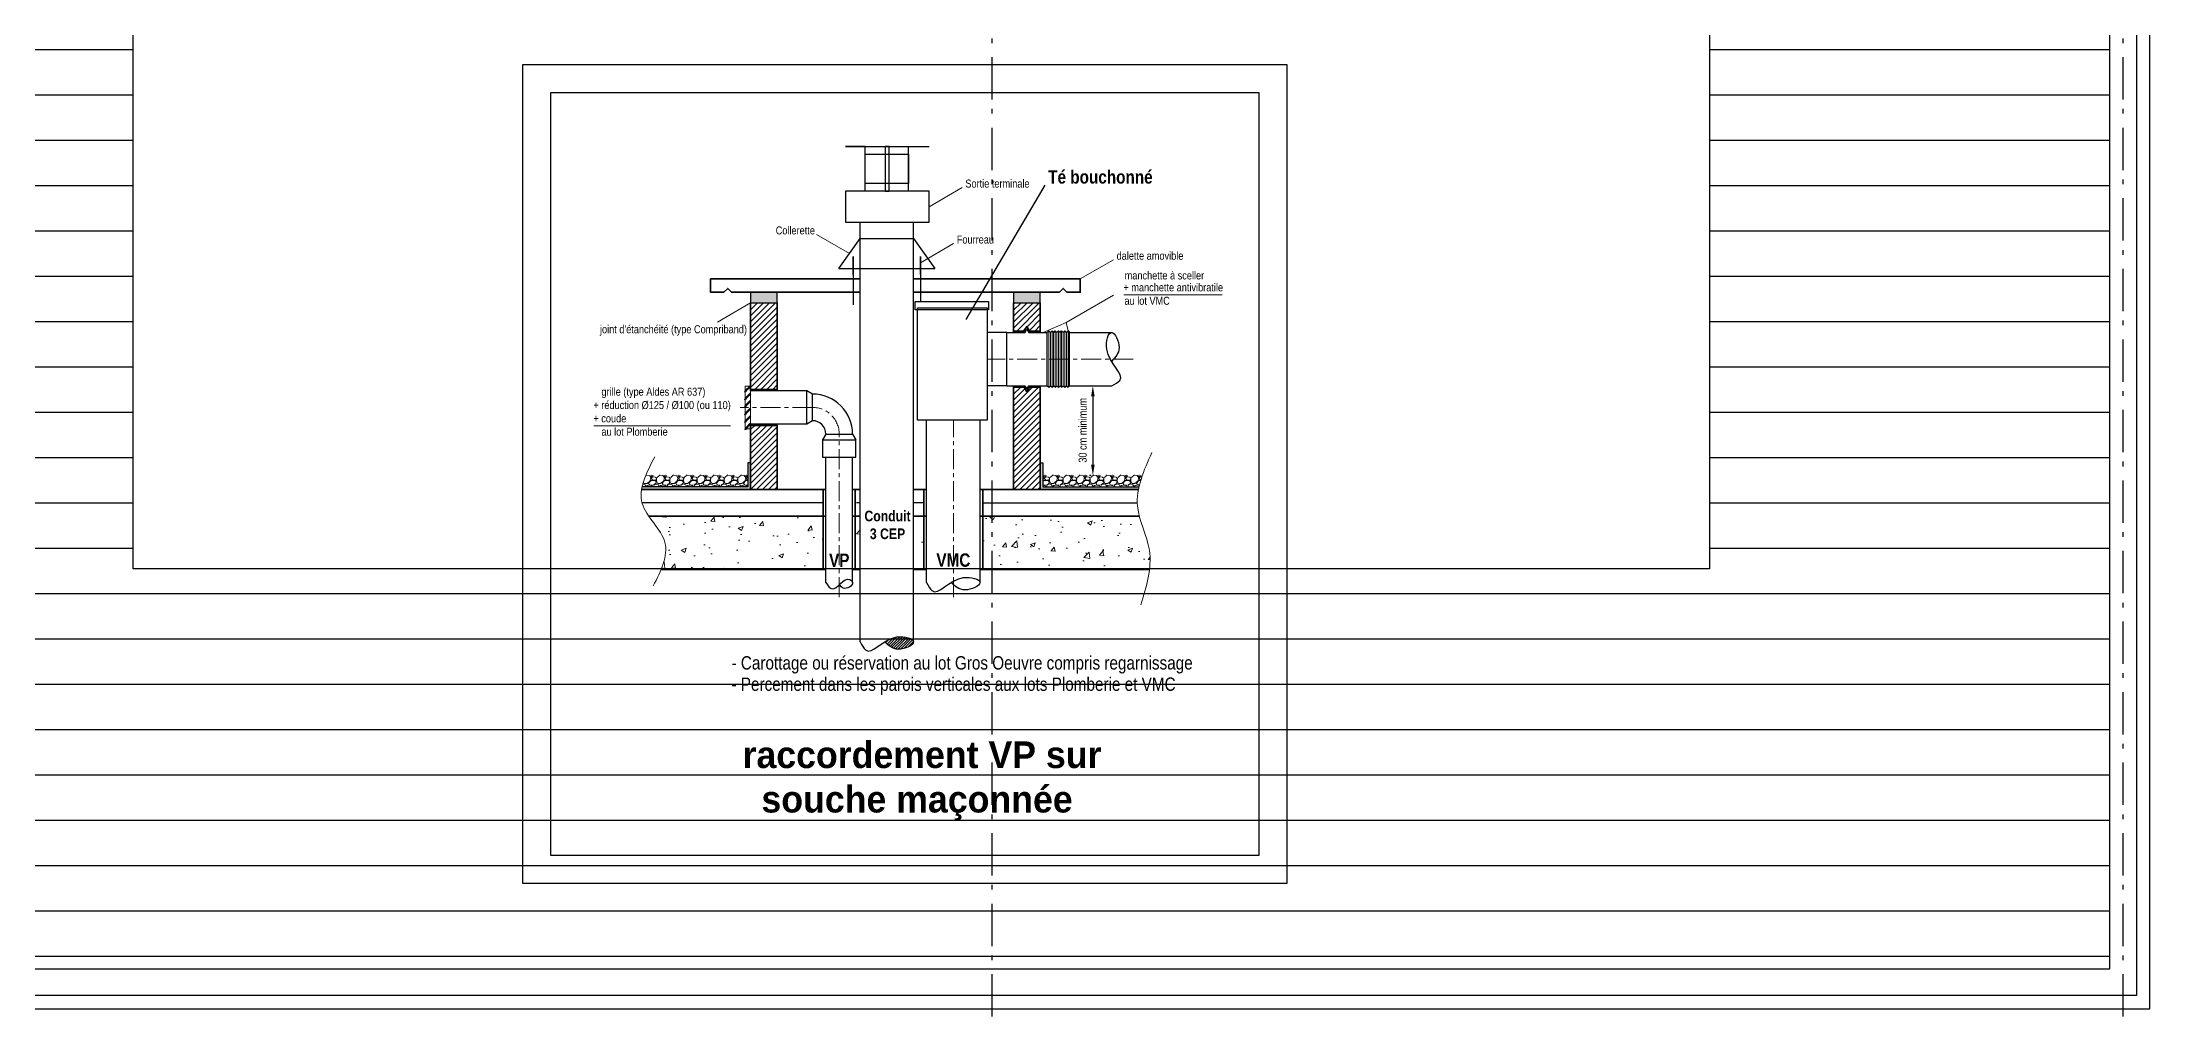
# Model space of a CAD drawing. Header units: centimetres. Extents: x 1724 to 19617, y -6503 to 8072.
# Drawn here: x 10060 to 10850, y 3524 to 3889 of the extents above; entities that cross this region are included whole.
import ezdxf
from ezdxf.enums import TextEntityAlignment as Align

# ---------------------------------------------------------------- set-up
doc = ezdxf.new("R2010")
doc.units = ezdxf.units.CM
doc.linetypes.add('AXES_D7', pattern=[4, 2.5, -0.5, 0.5, -0.5])
doc.linetypes.add('Style de ligne -6', pattern=[1.04164, 0.625, -0.20828, 0.06943, -0.13893])
for name, color, linetype in [('B GÈnÈral_Hatch', 252, 'Continuous'), ('B Général', 252, 'Continuous'), ('prlm-MOD-PB', 123, 'Continuous')]:
    doc.layers.add(name, color=color, linetype=linetype)
doc.styles.add('ARIAL_NARROW', font='ARIALN.TTF', dxfattribs={"height": 15})
doc.styles.add('prlm-COMIC', font='comic.ttf', dxfattribs={"height": 20})
doc.linetypes.add('ISOLATION', pattern='A,0.00254,-2.54,[134,ltypeshp.shx,S=2.54,R=0,X=-2.54,Y=0],-5.08,[134,ltypeshp.shx,S=2.54,R=180,X=2.54,Y=0],-2.54', length=10.16254)

# ---------------------------------------------------------------- blocks, each defined once
blk = doc.blocks.new('B n0.Groupe-46-1')
at = {"layer": 'B GÈnÈral_Hatch', "linetype": 'Continuous'}
h = blk.add_hatch(dxfattribs=at)
h.set_pattern_fill('PLATELAGE BOIS', color=256, angle=270, style=0, pattern_type=2)
h.set_pattern_definition([(360, (119964.08, -123919.825), (-3e-15, -17), [])])
h.paths.add_polyline_path([(119613.37, -121673.05), (119196.58, -121673.05), (119196.58, -121822.32), (119291, -121822.32), (119291, -121830.23), (118750.58, -121830.23), (118750.58, -123751.2), (120102.58, -123751.2), (120102.58, -122436.33), (120102.58, -122426.32), (120118.58, -122426.32), (121143.48, -122426.32), (121143.48, -121074.33), (120993.48, -121074.33), (120993.48, -121074.33), (118750.58, -121074.33), (118750.58, -121669.31), (119077.47, -121669.31), (119077.47, -121599.33), (118825.58, -121599.33), (118825.58, -121374.33), (118902.58, -121374.33), (118902.58, -121224.33), (119052.58, -121224.33), (119052.58, -121149.33), (119613.37, -121149.33)])
h.paths.add_polyline_path([(120718.49, -121374.33), (120993.48, -121374.33), (120993.48, -122276.32), (120402.58, -122276.32), (120402.58, -122070.32), (120702.58, -122070.32), (120702.58, -121920.32), (120402.58, -121920.32), (120402.58, -121676.36), (120568.49, -121676.36), (120568.49, -121224.33), (120718.49, -121224.33)])
h.paths.add_polyline_path([(119497.58, -122251.33), (119497.58, -121822.32), (120205.68, -121822.32), (120205.68, -122214.94), (119743.54, -122214.94), (119743.54, -122436.33), (119348.74, -122436.33), (119306.93, -122436.33), (119307.42, -122008.71), (119368.89, -122008.71), (119368.89, -122251.33), (119325.28, -122251.33), (119325.28, -122416.33), (119527.58, -122416.33), (119527.58, -122251.33)])
h.paths.add_polyline_path([(119809.5, -122477.5), (119809.5, -122254.8), (119952.58, -122254.8), (119952.58, -122556.6), (119496.73, -122556.6), (119496.73, -122477.5)])
h.paths.add_polyline_path([(119952.58, -122926.16), (119802.58, -122926.16), (119802.58, -122715.33), (119952.58, -122715.33)])
h.paths.add_polyline_path([(120188.75, -121662.15), (119763.37, -121662.15), (119763.37, -121224.33), (120402.58, -121224.33), (120402.58, -121583.05), (120188.75, -121583.05)])
h.paths.add_polyline_path([(119050.61, -122706.41), (119050.61, -122703.23), (119498.67, -122703.23), (119498.67, -122705.33), (119498.74, -123061.16), (120027.58, -123061.16), (120027.58, -123431.16), (119802.58, -123431.16), (119802.58, -123601.2), (118900.58, -123601.2), (118900.58, -122715.33), (118825.58, -122715.33), (118825.58, -121907.22), (119051.25, -121907.22), (119050.63, -122648.57), (119050.61, -122648.57), (119050.61, -122671.03), (119050.58, -122706.41)])
at = {"layer": 'B Général', "linetype": 'Continuous', "flags": 128}
for points in [[(120112.58, -122436.33), (120112.58, -123761.2), (118740.58, -123761.22), (118740.58, -121831.31), (118735.58, -121831.31), (118735.58, -123766.22), (120117.58, -123766.2), (120117.58, -122441.33), (121158.48, -122441.32), (121158.48, -121059.33), (118735.58, -121059.33), (118735.58, -121669.31), (118740.58, -121669.31), (118740.58, -121064.33), (121153.48, -121064.33), (121153.48, -122436.32)], [(120718.49, -121374.33), (120993.48, -121374.33), (120993.48, -122276.32), (120402.58, -122276.32), (120402.58, -122070.32), (120702.58, -122070.32), (120702.58, -121920.32), (120402.58, -121920.32), (120402.58, -121676.36), (120568.49, -121676.36), (120568.49, -121224.33), (120718.49, -121224.33)], [(120402.58, -122070.32), (120993.48, -122070.32), (120993.48, -122276.32), (120402.58, -122276.32)]]:
    blk.add_lwpolyline(points, close=True, dxfattribs=at)
blk.add_lwpolyline([(120118.58, -122426.32), (121143.48, -122426.32), (121143.48, -121074.33), (120993.48, -121074.33), (120993.48, -121074.33), (118750.58, -121074.33)], dxfattribs=at)
at = {"layer": 'B Général', "linetype": 'Continuous', "lineweight": 25, "flags": 128}
blk.add_lwpolyline([(118750.58, -121815.31), (118750.58, -123751.22), (120102.58, -123751.2), (120102.58, -122426.33), (121143.48, -122426.32), (121143.48, -121074.33), (118750.58, -121074.33), (118750.58, -121685.31)], dxfattribs=at)
blk = doc.blocks.new('xi.souche+3ce')
at = {"layer": 'prlm-MOD-PB'}
for points in [[(-66, 43.94), (-56, 43.94), (-56, 47.94), (-66, 47.94)], [(32.6, 43.94), (42.6, 43.94), (42.6, 47.94), (32.6, 47.94)]]:
    blk.add_hatch(color=0, dxfattribs=at).paths.add_polyline_path(points)
at = {"layer": 'prlm-MOD-PB', "lineweight": 13}
h = blk.add_hatch(dxfattribs=at)
h.set_pattern_fill('ANSI31', color=0, scale=0.5, style=0)
h.set_pattern_definition([(45, (-365.4521, 564.336), (-1.122532, 1.122532), [])])
h.paths.add_polyline_path([(-66, 12.74), (-66, 12.74), (-66, 11.49), (-56, 11.49), (-56, 43.94), (-66, 43.94)])
h.paths.add_polyline_path([(-66, -26.06), (-56, -26.06), (-56, -2.01), (-66, -2.01), (-66, -3.26), (-66, -3.26)])
h.paths.add_polyline_path([(42.6, 12.37), (38.61, 12.37), (37.6, 10.62), (36.59, 12.37), (32.6, 12.37), (32.6, -26.06), (42.6, -26.06)])
h.paths.add_polyline_path([(42.6, 43.94), (32.6, 43.94), (32.6, 33.37), (36.59, 33.37), (37.6, 35.12), (38.61, 33.37), (42.6, 33.37)])
at = {"layer": 'prlm-MOD-PB'}
h = blk.add_hatch(color=0, dxfattribs=at)
edge = h.paths.add_edge_path()
edge.add_line((42.6, -26.06), (79.39, -26.06))
edge.add_spline(control_points=[(79.39, -26.06), (79.45, -25.72), (79.52, -25.39), (79.59, -25.06)], knot_values=[13.340226, 13.340226, 13.340226, 13.340226, 14.376006, 14.376006, 14.376006, 14.376006], degree=3, periodic=0)
edge.add_line((79.59, -25.06), (43.6, -25.06))
edge.add_line((43.6, -25.06), (43.6, -16.06))
edge.add_line((43.6, -16.06), (42.6, -16.06))
edge.add_line((42.6, -16.06), (42.6, -26.06))
edge = h.paths.add_edge_path()
edge.add_line((-66, -16.06), (-67, -16.06))
edge.add_line((-67, -16.06), (-67, -25.06))
edge.add_line((-67, -25.06), (-106.66, -25.06))
edge.add_spline(control_points=[(-106.66, -25.06), (-106.73, -25.39), (-106.79, -25.72), (-106.84, -26.06)], knot_values=[11.371704, 11.371704, 11.371704, 11.371704, 12.418282, 12.418282, 12.418282, 12.418282], degree=3, periodic=0)
edge.add_line((-106.84, -26.06), (-66, -26.06))
edge.add_line((-66, -26.06), (-66, -16.06))
at = {"layer": 'prlm-MOD-PB', "lineweight": 13}
h = blk.add_hatch(dxfattribs=at)
h.set_pattern_fill('AR-CONC', color=0, scale=0.1, style=0)
h.set_pattern_definition([(50, (-365.452, 564.336), (18.21847, -1.5939), [1.905, -20.955]), (355, (-365.452, 564.336), (-3.5243, 19.10566), [1.524, -16.764]), (100.451, (-363.934, 564.203), (14.69425, 17.51167), [1.619, -17.809]), (46.1842, (-365.452, 569.416), (27.1079, -4.20423), [2.8575, -31.4325]), (96.6356, (-363.193, 569.066), (23.7404, 24.7426), [2.4285, -26.7135]), (351.184, (-365.452, 569.416), (23.7405, 24.7425), [2.286, -25.146]), (21, (-362.912, 568.146), (15.1615, -10.22655), [1.905, -20.955]), (326, (-362.912, 568.146), (6.1802, 18.4188), [1.524, -16.764]), (71.4514, (-361.649, 567.294), (21.34165, 8.1923), [1.619, -17.809]), (37.5, (-365.452, 564.336), (0.30886, 8.455504), [0, -16.5608, 0, -17.018, 0, -16.8275]), (7.5, (-365.452, 564.336), (6.68197, 10.01806), [0, -9.7028, 0, -16.1798, 0, -6.4135]), (327.5, (-371.116, 564.336), (13.55906, -0.572874), [0, -6.35, 0, -19.812, 0, -26.289]), (317.5, (-373.656, 564.336), (14.81292, 2.54265), [0, -8.255, 0, -13.1572, 0, -18.669])])
edge = h.paths.add_edge_path()
edge.add_line((-38.78, -56.06), (-38.78, -36.06))
edge.add_line((-38.78, -36.06), (-104.14, -36.06))
edge.add_spline(control_points=[(-104.14, -36.06), (-101.92, -39.32), (-96.38, -45.46), (-98.1, -52.55), (-99.55, -56.06)], knot_values=[23.53148, 23.53148, 23.53148, 23.53148, 34.975654, 45.642857, 45.642857, 45.642857, 45.642857], degree=3, periodic=0)
edge.add_line((-99.55, -56.06), (-38.78, -56.06))
edge = h.paths.add_edge_path()
edge.add_line((21, -36.06), (21, -56.06))
edge.add_line((21, -56.06), (83.53, -56.06))
edge.add_spline(control_points=[(83.53, -56.06), (83.81, -53.63), (83.89, -46.9), (80.84, -40.29), (79.74, -36.06)], knot_values=[24.753741, 24.753741, 24.753741, 24.753741, 32.121761, 45.328113, 45.328113, 45.328113, 45.328113], degree=3, periodic=0)
edge.add_line((79.74, -36.06), (21, -36.06))
h.paths.add_polyline_path([(-4.89, -36.06), (-4.89, -56.06), (-1, -56.06), (-1, -36.06)])
h.paths.add_polyline_path([(-24.89, -56.06), (-24.89, -36.06), (-26.78, -36.06), (-26.78, -56.06)])
at = {"layer": 'prlm-MOD-PB', "ltscale": 0.01}
h = blk.add_hatch(dxfattribs=at)
h.set_pattern_fill('ANSI31', color=0, scale=5.6, style=0)
h.set_pattern_definition([(45, (-298.70465, -40.3404), (-0.4949747, 0.4949747), [])])
edge = h.paths.add_edge_path()
edge.add_spline(control_points=[(-15.79, -83.2), (-14.43, -82.35), (-10.31, -80.37), (-1.54, -82.87), (-11.22, -87.45), (-14.3, -84.59), (-15.79, -83.2)], knot_values=[124.614562, 124.614562, 124.614562, 124.614562, 163.262561, 229.002539, 292.21435, 351.438584, 351.438584, 351.438584, 351.438584], degree=3, periodic=0)
at = {"layer": 'prlm-MOD-PB', "color": 0, "lineweight": 13}
for p, q in [((13.31, 87.19), (0.89, 80.02)), ((-41.31, 69.63), (-28.88, 62.46)), ((10.1, 66.2), (-2.32, 59.02)), ((70.02, 60.12), (57.6, 52.94)), ((-78.42, 36.77), (-66, 43.94)), ((70.02, 46.89), (52.26, 36.63)), ((52.26, 36.63), (43.62, 32.87)), ((45.8, 12.28), (45.8, 33.47)), ((46.39, 12.87), (46.39, 32.87)), ((47, 12.27), (47, 33.46)), ((47.6, 12.86), (47.6, 32.86)), ((48.21, 12.28), (48.21, 33.47)), ((48.8, 12.87), (48.8, 32.87)), ((49.4, 12.28), (49.4, 33.47)), ((50, 12.87), (50, 32.87)), ((50.59, 12.28), (50.59, 33.47)), ((51.19, 12.87), (51.19, 32.87)), ((51.79, 12.28), (51.79, 33.47)), ((52.26, 36.63), (52.98, 33.47)), ((52.38, 12.87), (52.38, 32.87)), ((52.98, 12.28), (52.98, 33.47)), ((-106.18, -23.27), (-105.97, -23.77)), ((-105.02, -20.56), (-105.28, -20.79)), ((-103.91, -20.78), (-105.13, -20.67)), ((-104.83, -23.78), (-103.71, -22.92)), ((-104.24, -23.67), (-103.32, -22.65)), ((-103.88, -24.29), (-104.24, -23.68)), ((-103.38, -21.69), (-103.94, -20.78)), ((-103.76, -22.91), (-103.36, -21.64)), ((-103.42, -20.83), (-103.22, -21.34)), ((-103.32, -22.66), (-102, -22.66)), ((-102.96, -20.63), (-103.31, -20.78)), ((-102.71, -21.29), (-103.22, -21.79)), ((-103.22, -21.79), (-102.82, -22.4)), ((-103.21, -21.33), (-102.45, -20.88)), ((-102.46, -20.88), (-103.07, -20.68)), ((-102.96, -22.39), (-101.69, -22.54)), ((-101.8, -21.42), (-102.81, -21.27)), ((-102.04, -22.63), (-101.38, -23.09)), ((-101.24, -21.84), (-101.65, -21.48)), ((-101.6, -22.66), (-101.34, -22.2)), ((-101.34, -23.11), (-101.54, -23.82)), ((-101.24, -21.7), (-101.29, -22.77)), ((-101.29, -22.1), (-101.29, -21.79)), ((-101.29, -22.81), (-100.89, -23.77)), ((-99.94, -20.56), (-101.03, -21.55)), ((-98.83, -20.78), (-100.05, -20.67)), ((-99.75, -23.78), (-98.63, -22.92)), ((-99.16, -23.67), (-98.24, -22.65)), ((-98.8, -24.28), (-99.16, -23.68)), ((-98.3, -21.69), (-98.86, -20.78)), ((-98.68, -22.91), (-98.28, -21.64)), ((-98.34, -20.83), (-98.14, -21.34)), ((-98.24, -22.66), (-96.92, -22.66)), ((-97.88, -20.63), (-98.23, -20.78)), ((-97.63, -21.29), (-98.14, -21.79)), ((-98.14, -21.79), (-97.74, -22.4)), ((-98.13, -21.33), (-97.37, -20.88)), ((-97.38, -20.88), (-97.99, -20.68)), ((-97.88, -22.39), (-96.61, -22.54)), ((-96.72, -21.42), (-97.73, -21.27)), ((-96.96, -22.63), (-96.3, -23.09)), ((-96.17, -21.83), (-96.57, -21.48)), ((-96.52, -22.66), (-96.26, -22.2)), ((-96.26, -23.11), (-96.46, -23.82)), ((-96.16, -21.7), (-96.21, -22.76)), ((-96.21, -22.1), (-96.21, -21.79)), ((-96.21, -22.81), (-95.81, -23.77)), ((-94.86, -20.56), (-95.95, -21.55)), ((-93.75, -20.78), (-94.97, -20.67)), ((-94.67, -23.78), (-93.55, -22.92)), ((-94.08, -23.67), (-93.16, -22.65)), ((-93.72, -24.28), (-94.08, -23.68)), ((-93.22, -21.69), (-93.78, -20.78)), ((-93.6, -22.91), (-93.2, -21.64)), ((-93.26, -20.83), (-93.06, -21.34)), ((-93.16, -22.66), (-91.84, -22.66)), ((-92.8, -20.63), (-93.15, -20.78)), ((-92.55, -21.29), (-93.06, -21.79)), ((-93.06, -21.79), (-92.66, -22.4)), ((-93.05, -21.33), (-92.29, -20.88)), ((-92.3, -20.88), (-92.91, -20.68)), ((-92.8, -22.39), (-91.53, -22.54)), ((-91.64, -21.42), (-92.65, -21.27)), ((-91.88, -22.63), (-91.22, -23.09)), ((-91.09, -21.83), (-91.49, -21.48)), ((-91.44, -22.66), (-91.19, -22.2)), ((-91.18, -23.11), (-91.38, -23.82)), ((-91.08, -21.7), (-91.13, -22.76)), ((-91.13, -22.1), (-91.13, -21.79)), ((-91.13, -22.8), (-90.73, -23.77)), ((-89.78, -20.56), (-90.87, -21.55)), ((-88.67, -20.78), (-89.89, -20.67)), ((-89.59, -23.78), (-88.47, -22.92)), ((-89, -23.67), (-88.08, -22.65)), ((-88.64, -24.28), (-89, -23.68)), ((-88.14, -21.69), (-88.7, -20.78)), ((-88.52, -22.91), (-88.12, -21.64)), ((-88.18, -20.83), (-87.98, -21.34)), ((-88.08, -22.66), (-86.76, -22.66)), ((-87.72, -20.63), (-88.07, -20.78)), ((-87.47, -21.29), (-87.98, -21.79)), ((-87.98, -21.79), (-87.58, -22.4)), ((-87.97, -21.33), (-87.21, -20.88)), ((-87.22, -20.88), (-87.83, -20.68)), ((-87.72, -22.39), (-86.45, -22.54)), ((-86.56, -21.42), (-87.57, -21.27)), ((-86.8, -22.63), (-86.14, -23.09)), ((-86.01, -21.83), (-86.41, -21.48)), ((-86.36, -22.66), (-86.11, -22.2)), ((-86.1, -23.11), (-86.3, -23.82)), ((-86, -21.7), (-86.05, -22.76)), ((-86.05, -22.1), (-86.05, -21.79)), ((-86.05, -22.8), (-85.65, -23.77)), ((-84.7, -20.56), (-85.79, -21.55)), ((-83.59, -20.78), (-84.81, -20.67)), ((-84.51, -23.78), (-83.39, -22.92)), ((-83.92, -23.67), (-83, -22.65)), ((-83.56, -24.28), (-83.92, -23.68)), ((-83.06, -21.69), (-83.62, -20.78)), ((-83.44, -22.91), (-83.04, -21.64)), ((-83.1, -20.83), (-82.9, -21.34)), ((-83, -22.66), (-81.68, -22.66)), ((-82.64, -20.63), (-82.99, -20.78)), ((-82.39, -21.29), (-82.9, -21.79)), ((-82.9, -21.79), (-82.5, -22.4)), ((-82.89, -21.33), (-82.13, -20.88)), ((-82.14, -20.88), (-82.75, -20.68)), ((-82.64, -22.39), (-81.37, -22.54)), ((-81.48, -21.42), (-82.49, -21.27)), ((-81.72, -22.63), (-81.06, -23.09)), ((-80.93, -21.83), (-81.33, -21.48)), ((-81.28, -22.66), (-81.03, -22.2)), ((-81.02, -23.11), (-81.22, -23.82)), ((-80.98, -22.8), (-80.57, -23.77)), ((-80.92, -21.7), (-80.97, -22.76)), ((-80.97, -22.1), (-80.97, -21.79)), ((-79.62, -20.56), (-80.71, -21.54)), ((-78.51, -20.78), (-79.73, -20.67)), ((-79.43, -23.78), (-78.31, -22.92)), ((-78.84, -23.67), (-77.92, -22.65)), ((-78.48, -24.28), (-78.84, -23.67)), ((-77.98, -21.69), (-78.54, -20.78)), ((-78.36, -22.91), (-77.96, -21.64)), ((-78.02, -20.83), (-77.82, -21.34)), ((-77.92, -22.66), (-76.6, -22.66)), ((-77.56, -20.62), (-77.91, -20.78)), ((-77.31, -21.29), (-77.82, -21.79)), ((-77.82, -21.79), (-77.42, -22.4)), ((-77.81, -21.33), (-77.05, -20.88)), ((-77.06, -20.88), (-77.67, -20.68)), ((-77.56, -22.39), (-76.29, -22.54)), ((-76.4, -21.42), (-77.41, -21.27)), ((-76.64, -22.63), (-75.98, -23.09)), ((-75.85, -21.83), (-76.25, -21.48)), ((-76.2, -22.66), (-75.95, -22.2)), ((-75.94, -23.11), (-76.14, -23.82)), ((-75.9, -22.8), (-75.49, -23.77)), ((-75.84, -21.7), (-75.89, -22.76)), ((-75.89, -22.1), (-75.89, -21.79)), ((-74.54, -20.56), (-75.62, -21.54)), ((-73.43, -20.78), (-74.65, -20.67)), ((-74.35, -23.78), (-73.23, -22.92)), ((-73.76, -23.67), (-72.84, -22.65)), ((-73.4, -24.28), (-73.76, -23.67)), ((-72.9, -21.69), (-73.45, -20.78)), ((-73.28, -22.91), (-72.88, -21.64)), ((-72.94, -20.83), (-72.74, -21.34)), ((-72.84, -22.66), (-71.52, -22.66)), ((-72.48, -20.62), (-72.83, -20.78)), ((-72.23, -21.29), (-72.74, -21.79)), ((-72.74, -21.79), (-72.34, -22.4)), ((-72.73, -21.33), (-71.97, -20.88)), ((-71.98, -20.88), (-72.59, -20.68)), ((-72.48, -22.39), (-71.21, -22.54)), ((-71.31, -21.42), (-72.33, -21.27)), ((-71.56, -22.63), (-70.9, -23.09)), ((-70.77, -21.83), (-71.17, -21.48)), ((-71.12, -22.66), (-70.87, -22.2)), ((-70.86, -23.11), (-71.06, -23.82)), ((-70.82, -22.8), (-70.41, -23.76)), ((-70.76, -21.69), (-70.81, -22.76)), ((-70.81, -22.1), (-70.81, -21.79)), ((-69.46, -20.56), (-70.54, -21.54)), ((-68.35, -20.78), (-69.57, -20.67)), ((-69.27, -23.78), (-68.15, -22.92)), ((-68.68, -23.67), (-67.76, -22.65)), ((-68.32, -24.28), (-68.68, -23.67)), ((-67.82, -21.69), (-68.37, -20.78)), ((-68.2, -22.91), (-67.8, -21.64)), ((-67.86, -20.83), (-67.66, -21.34)), ((-67.76, -22.66), (-67, -22.66)), ((-67.39, -20.62), (-67.75, -20.78)), ((-67.15, -21.29), (-67.66, -21.79)), ((-67.66, -21.79), (-67.26, -22.4)), ((-67.65, -21.33), (-67, -20.94)), ((-67, -20.85), (-67.51, -20.68)), ((-67.4, -22.39), (-67, -22.43)), ((-67, -21.31), (-67.25, -21.27)), ((43.95, -21.69), (43.6, -21.13)), ((43.6, -22.77), (43.97, -21.62)), ((43.6, -23.09), (44, -22.65)), ((43.6, -22.93), (43.62, -22.92)), ((43.9, -20.84), (44.1, -21.35)), ((44, -22.66), (45.32, -22.66)), ((44.37, -20.62), (44.02, -20.77)), ((44.61, -21.29), (44.1, -21.79)), ((44.1, -21.79), (44.5, -22.4)), ((44.11, -21.33), (44.87, -20.88)), ((44.86, -20.88), (44.25, -20.68)), ((44.36, -22.39), (45.63, -22.54)), ((45.53, -21.43), (44.51, -21.27)), ((46, -23.7), (44.94, -24.25)), ((45.29, -22.64), (45.95, -23.1)), ((46.06, -21.82), (45.65, -21.47)), ((45.71, -22.68), (45.96, -22.22)), ((45.98, -23.11), (45.78, -23.82)), ((46.01, -22.77), (46.42, -23.74)), ((46.08, -21.68), (46.03, -22.74)), ((46.03, -22.1), (46.03, -21.79)), ((47.38, -20.56), (46.32, -21.52)), ((48.49, -20.78), (47.27, -20.67)), ((47.58, -23.78), (48.7, -22.92)), ((48.16, -23.67), (49.08, -22.65)), ((48.52, -24.28), (48.16, -23.67)), ((49.03, -21.69), (48.47, -20.78)), ((48.64, -22.89), (49.05, -21.62)), ((48.98, -20.84), (49.18, -21.35)), ((49.08, -22.66), (50.4, -22.66)), ((49.45, -20.62), (49.1, -20.77)), ((49.69, -21.29), (49.18, -21.79)), ((49.18, -21.79), (49.58, -22.4)), ((49.19, -21.33), (49.95, -20.88)), ((49.94, -20.88), (49.33, -20.68)), ((49.44, -22.39), (50.71, -22.54)), ((50.61, -21.43), (49.59, -21.27)), ((51.08, -23.7), (50.02, -24.25)), ((50.37, -22.64), (51.03, -23.1)), ((51.14, -21.82), (50.73, -21.46)), ((50.79, -22.68), (51.04, -22.23)), ((51.06, -23.11), (50.86, -23.82)), ((51.09, -22.77), (51.5, -23.74)), ((51.16, -21.68), (51.11, -22.74)), ((51.11, -22.1), (51.11, -21.79)), ((52.46, -20.56), (51.41, -21.52)), ((53.57, -20.78), (52.35, -20.67)), ((52.66, -23.78), (53.78, -22.92)), ((53.24, -23.67), (54.16, -22.65)), ((53.6, -24.28), (53.24, -23.67)), ((54.11, -21.69), (53.55, -20.78)), ((53.72, -22.89), (54.13, -21.62)), ((54.06, -20.84), (54.26, -21.35)), ((54.16, -22.66), (55.48, -22.66)), ((54.53, -20.62), (54.18, -20.77)), ((54.77, -21.29), (54.26, -21.79)), ((54.26, -21.79), (54.66, -22.4)), ((54.27, -21.33), (55.03, -20.88)), ((55.02, -20.88), (54.41, -20.68)), ((54.52, -22.39), (55.79, -22.54)), ((55.69, -21.43), (54.67, -21.27)), ((56.16, -23.69), (55.1, -24.25)), ((55.45, -22.64), (56.11, -23.1)), ((56.22, -21.82), (55.81, -21.46)), ((55.87, -22.68), (56.12, -22.23)), ((56.14, -23.11), (55.94, -23.82)), ((56.17, -22.77), (56.58, -23.73)), ((56.24, -21.68), (56.19, -22.74)), ((56.19, -22.1), (56.19, -21.79)), ((57.54, -20.56), (56.49, -21.51)), ((58.65, -20.78), (57.43, -20.67)), ((57.74, -23.78), (58.86, -22.91)), ((58.32, -23.67), (59.24, -22.65)), ((58.68, -24.28), (58.32, -23.67)), ((59.19, -21.69), (58.63, -20.78)), ((58.8, -22.89), (59.21, -21.62)), ((59.14, -20.84), (59.34, -21.35)), ((59.24, -22.66), (60.56, -22.66)), ((59.61, -20.62), (59.26, -20.77)), ((59.85, -21.29), (59.34, -21.79)), ((59.34, -21.79), (59.74, -22.4)), ((59.35, -21.33), (60.11, -20.88)), ((60.1, -20.88), (59.49, -20.68)), ((59.6, -22.39), (60.87, -22.54)), ((60.77, -21.43), (59.75, -21.27)), ((61.25, -23.69), (60.18, -24.25)), ((60.53, -22.64), (61.19, -23.1)), ((61.3, -21.82), (60.89, -21.46)), ((60.95, -22.68), (61.2, -22.23)), ((61.22, -23.11), (61.02, -23.82)), ((61.25, -22.77), (61.66, -23.73)), ((61.32, -21.67), (61.27, -22.74)), ((61.27, -22.1), (61.27, -21.79)), ((62.62, -20.56), (61.57, -21.51)), ((63.73, -20.78), (62.51, -20.67)), ((62.82, -23.78), (63.94, -22.91)), ((63.4, -23.67), (64.32, -22.65)), ((63.76, -24.28), (63.4, -23.67)), ((64.27, -21.69), (63.71, -20.78)), ((63.88, -22.89), (64.29, -21.62)), ((64.22, -20.84), (64.42, -21.35)), ((64.32, -22.66), (65.64, -22.66)), ((64.69, -20.62), (64.34, -20.77)), ((64.93, -21.29), (64.42, -21.79)), ((64.42, -21.79), (64.82, -22.4)), ((64.43, -21.33), (65.19, -20.88)), ((65.18, -20.88), (64.57, -20.68)), ((64.68, -22.39), (65.95, -22.54)), ((65.85, -21.43), (64.83, -21.27)), ((66.33, -23.69), (65.26, -24.25)), ((65.61, -22.64), (66.27, -23.1)), ((66.38, -21.82), (65.97, -21.46)), ((66.03, -22.69), (66.28, -22.23)), ((66.3, -23.11), (66.1, -23.82)), ((66.33, -22.77), (66.74, -23.73)), ((66.4, -21.67), (66.35, -22.74)), ((66.35, -22.1), (66.35, -21.79)), ((67.7, -20.56), (66.65, -21.51)), ((68.81, -20.78), (67.59, -20.67)), ((67.9, -23.78), (69.02, -22.91)), ((68.48, -23.67), (69.4, -22.65)), ((68.84, -24.28), (68.48, -23.67)), ((69.35, -21.69), (68.79, -20.78)), ((68.96, -22.89), (69.37, -21.62)), ((69.3, -20.84), (69.5, -21.35)), ((69.4, -22.66), (70.72, -22.66)), ((69.77, -20.62), (69.42, -20.77)), ((70.01, -21.29), (69.5, -21.79)), ((69.5, -21.79), (69.9, -22.4)), ((69.51, -21.33), (70.27, -20.88)), ((70.26, -20.88), (69.65, -20.68)), ((69.77, -22.39), (71.04, -22.54)), ((70.93, -21.43), (69.91, -21.27)), ((71.41, -23.69), (70.34, -24.25)), ((70.69, -22.64), (71.35, -23.1)), ((71.46, -21.82), (71.05, -21.46)), ((71.11, -22.69), (71.36, -22.23)), ((71.38, -23.11), (71.18, -23.82)), ((71.41, -22.77), (71.82, -23.73)), ((71.48, -21.67), (71.43, -22.74)), ((71.43, -22.1), (71.43, -21.79)), ((72.78, -20.56), (71.73, -21.51)), ((73.89, -20.78), (72.67, -20.67)), ((72.98, -23.78), (74.1, -22.91)), ((73.56, -23.67), (74.48, -22.65)), ((73.92, -24.28), (73.56, -23.67)), ((74.43, -21.69), (73.87, -20.78)), ((74.04, -22.89), (74.45, -21.62)), ((74.38, -20.84), (74.58, -21.35)), ((74.48, -22.66), (75.8, -22.66)), ((74.85, -20.62), (74.5, -20.77)), ((75.09, -21.29), (74.58, -21.79)), ((74.58, -21.79), (74.98, -22.4)), ((74.59, -21.33), (75.35, -20.88)), ((75.34, -20.88), (74.73, -20.68)), ((74.85, -22.39), (76.12, -22.54)), ((76.01, -21.43), (74.99, -21.27)), ((76.49, -23.69), (75.42, -24.25)), ((75.77, -22.64), (76.43, -23.1)), ((76.54, -21.82), (76.13, -21.46)), ((76.19, -22.69), (76.44, -22.23)), ((76.46, -23.11), (76.26, -23.82)), ((76.49, -22.76), (76.9, -23.73)), ((76.56, -21.67), (76.51, -22.74)), ((76.51, -22.1), (76.51, -21.79)), ((77.86, -20.56), (76.81, -21.51)), ((78.97, -20.78), (77.75, -20.67)), ((78.06, -23.78), (79.18, -22.91)), ((78.64, -23.67), (79.56, -22.65)), ((79, -24.28), (78.64, -23.67)), ((79.51, -21.69), (78.95, -20.78)), ((79.12, -22.89), (79.53, -21.62)), ((79.46, -20.84), (79.66, -21.35)), ((79.56, -22.66), (80.23, -22.66)), ((79.94, -20.62), (79.58, -20.77)), ((80.17, -21.29), (79.66, -21.79)), ((79.66, -21.79), (80.06, -22.4)), ((79.67, -21.33), (80.43, -20.88)), ((80.42, -20.88), (79.81, -20.68)), ((79.93, -22.39), (80.3, -22.43)), ((80.65, -21.36), (80.07, -21.27)), ((-106.32, -24), (-105.51, -24.3)), ((-105.88, -23.78), (-104.81, -23.83)), ((-105.56, -24.28), (-105.26, -24.94)), ((-105.3, -25.06), (-105.29, -25.03)), ((-104.04, -24.46), (-105.01, -24.56)), ((-104.91, -24.97), (-104.76, -24.56)), ((-104.8, -25.06), (-104.87, -24.97)), ((-102.79, -24.37), (-104.06, -24.27)), ((-102.79, -24.37), (-104.06, -24.27)), ((-102.76, -24.69), (-103.78, -24.44)), ((-102.75, -24.98), (-102.82, -25.06)), ((-102.72, -24.93), (-102.77, -24.68)), ((-102.46, -24.94), (-102.41, -25.06)), ((-102.43, -24.99), (-102.13, -24.28)), ((-101.34, -23.71), (-102.41, -24.27)), ((-102.2, -24.26), (-101.38, -24.01)), ((-101.24, -24), (-100.43, -24.3)), ((-100.8, -23.78), (-99.73, -23.83)), ((-100.48, -24.28), (-100.18, -24.94)), ((-100.22, -25.06), (-100.21, -25.03)), ((-98.96, -24.46), (-99.93, -24.56)), ((-99.83, -24.97), (-99.68, -24.56)), ((-99.72, -25.06), (-99.8, -24.97)), ((-97.71, -24.37), (-98.98, -24.27)), ((-97.71, -24.37), (-98.98, -24.27)), ((-97.68, -24.69), (-98.7, -24.44)), ((-97.67, -24.99), (-97.74, -25.06)), ((-97.64, -24.93), (-97.69, -24.68)), ((-97.38, -24.94), (-97.33, -25.06)), ((-97.35, -24.99), (-97.05, -24.28)), ((-96.26, -23.71), (-97.33, -24.27)), ((-97.12, -24.26), (-96.3, -24.01)), ((-96.16, -24), (-95.35, -24.3)), ((-95.72, -23.78), (-94.65, -23.83)), ((-95.4, -24.28), (-95.1, -24.94)), ((-95.14, -25.06), (-95.13, -25.03)), ((-93.88, -24.46), (-94.85, -24.56)), ((-94.75, -24.97), (-94.6, -24.56)), ((-94.64, -25.06), (-94.72, -24.97)), ((-92.63, -24.37), (-93.9, -24.27)), ((-92.63, -24.37), (-93.9, -24.27)), ((-92.6, -24.69), (-93.62, -24.44)), ((-92.59, -24.99), (-92.66, -25.06)), ((-92.56, -24.93), (-92.61, -24.68)), ((-92.3, -24.94), (-92.25, -25.06)), ((-92.27, -24.99), (-91.97, -24.28)), ((-91.18, -23.71), (-92.24, -24.27)), ((-92.04, -24.26), (-91.22, -24.01)), ((-91.08, -24), (-90.27, -24.3)), ((-90.64, -23.78), (-89.57, -23.83)), ((-90.32, -24.28), (-90.01, -24.94)), ((-90.06, -25.06), (-90.05, -25.03)), ((-88.8, -24.46), (-89.77, -24.56)), ((-89.67, -24.97), (-89.52, -24.56)), ((-89.56, -25.06), (-89.64, -24.97)), ((-87.55, -24.37), (-88.82, -24.27)), ((-87.55, -24.37), (-88.82, -24.27)), ((-87.52, -24.69), (-88.54, -24.44)), ((-87.51, -24.99), (-87.58, -25.06)), ((-87.48, -24.93), (-87.53, -24.68)), ((-87.22, -24.94), (-87.17, -25.06)), ((-87.19, -24.99), (-86.89, -24.28)), ((-86.1, -23.71), (-87.16, -24.27)), ((-86.96, -24.26), (-86.14, -24.01)), ((-86, -24), (-85.19, -24.3)), ((-85.56, -23.78), (-84.49, -23.83)), ((-85.24, -24.28), (-84.93, -24.95)), ((-84.98, -25.06), (-84.97, -25.03)), ((-83.72, -24.46), (-84.69, -24.56)), ((-84.59, -24.97), (-84.44, -24.56)), ((-84.48, -25.06), (-84.56, -24.97)), ((-82.47, -24.37), (-83.74, -24.27)), ((-82.47, -24.37), (-83.74, -24.27)), ((-82.44, -24.69), (-83.46, -24.44)), ((-82.44, -24.99), (-82.5, -25.06)), ((-82.4, -24.93), (-82.45, -24.68)), ((-82.14, -24.94), (-82.09, -25.06)), ((-82.11, -24.99), (-81.81, -24.28)), ((-81.02, -23.71), (-82.08, -24.27)), ((-81.88, -24.26), (-81.06, -24.01)), ((-80.92, -24), (-80.11, -24.3)), ((-80.48, -23.78), (-79.41, -23.83)), ((-80.16, -24.29), (-79.85, -24.95)), ((-79.9, -25.06), (-79.89, -25.03)), ((-78.64, -24.46), (-79.61, -24.56)), ((-79.51, -24.97), (-79.36, -24.57)), ((-79.4, -25.06), (-79.48, -24.97)), ((-77.39, -24.37), (-78.66, -24.27)), ((-77.39, -24.37), (-78.66, -24.27)), ((-77.36, -24.69), (-78.38, -24.44)), ((-77.36, -24.99), (-77.42, -25.06)), ((-77.32, -24.93), (-77.37, -24.68)), ((-77.06, -24.94), (-77.01, -25.06)), ((-77.03, -24.99), (-76.73, -24.28)), ((-75.94, -23.71), (-77, -24.26)), ((-76.8, -24.26), (-75.98, -24.01)), ((-75.84, -24), (-75.03, -24.3)), ((-75.4, -23.78), (-74.33, -23.83)), ((-75.08, -24.29), (-74.77, -24.95)), ((-74.82, -25.06), (-74.81, -25.03)), ((-73.56, -24.46), (-74.53, -24.56)), ((-74.43, -24.97), (-74.28, -24.57)), ((-74.32, -25.06), (-74.4, -24.97)), ((-72.31, -24.37), (-73.58, -24.27)), ((-72.31, -24.37), (-73.58, -24.27)), ((-72.28, -24.69), (-73.3, -24.44)), ((-72.28, -24.99), (-72.34, -25.06)), ((-72.24, -24.93), (-72.29, -24.68)), ((-71.98, -24.94), (-71.93, -25.06)), ((-71.95, -24.99), (-71.65, -24.28)), ((-70.85, -23.71), (-71.92, -24.26)), ((-71.72, -24.26), (-70.9, -24.01)), ((-70.76, -24), (-69.95, -24.3)), ((-70.32, -23.78), (-69.25, -23.83)), ((-70, -24.29), (-69.69, -24.95)), ((-69.74, -25.06), (-69.73, -25.03)), ((-68.48, -24.46), (-69.45, -24.56)), ((-69.35, -24.97), (-69.2, -24.57)), ((-69.24, -25.06), (-69.32, -24.97)), ((-67.23, -24.37), (-68.5, -24.27)), ((-67.23, -24.37), (-68.5, -24.27)), ((-67.2, -24.69), (-68.22, -24.44)), ((-67.2, -24.99), (-67.26, -25.06)), ((-67.16, -24.93), (-67.21, -24.68)), ((44.54, -24.37), (43.6, -24.3)), ((44.54, -24.37), (43.6, -24.3)), ((44.56, -24.69), (43.6, -24.45)), ((44.56, -24.99), (44.5, -25.06)), ((44.6, -24.92), (44.55, -24.67)), ((44.85, -24.93), (44.91, -25.06)), ((44.88, -25), (45.19, -24.29)), ((45.12, -24.26), (45.93, -24.01)), ((46.07, -23.99), (46.88, -24.3)), ((46.52, -23.78), (47.59, -23.83)), ((46.85, -24.3), (47.15, -24.96)), ((47.1, -25.06), (47.1, -25.05)), ((48.35, -24.46), (47.39, -24.56)), ((47.49, -24.98), (47.64, -24.57)), ((47.6, -25.06), (47.51, -24.96)), ((49.62, -24.37), (48.35, -24.27)), ((49.62, -24.37), (48.35, -24.27)), ((49.64, -24.69), (48.62, -24.44)), ((49.64, -24.99), (49.58, -25.06)), ((49.68, -24.92), (49.63, -24.67)), ((49.93, -24.93), (49.99, -25.06)), ((49.96, -25), (50.27, -24.29)), ((50.2, -24.26), (51.01, -24.01)), ((51.15, -23.99), (51.96, -24.3)), ((51.6, -23.78), (52.67, -23.83)), ((51.93, -24.3), (52.23, -24.96)), ((52.18, -25.06), (52.18, -25.06)), ((53.43, -24.46), (52.47, -24.56)), ((52.57, -24.98), (52.72, -24.57)), ((52.68, -25.06), (52.59, -24.96)), ((54.7, -24.37), (53.43, -24.27)), ((54.7, -24.37), (53.43, -24.27)), ((54.72, -24.69), (53.7, -24.44)), ((54.72, -24.99), (54.66, -25.06)), ((54.76, -24.92), (54.71, -24.67)), ((55.01, -24.93), (55.07, -25.06)), ((55.04, -25.01), (55.35, -24.29)), ((55.28, -24.26), (56.09, -24.01)), ((56.23, -23.99), (57.04, -24.3)), ((56.68, -23.78), (57.75, -23.83)), ((57.01, -24.3), (57.31, -24.97)), ((57.26, -25.06), (57.26, -25.06)), ((58.51, -24.46), (57.55, -24.56)), ((57.65, -24.98), (57.8, -24.57)), ((57.76, -25.06), (57.67, -24.96)), ((59.78, -24.37), (58.51, -24.27)), ((59.78, -24.37), (58.51, -24.27)), ((59.8, -24.69), (58.78, -24.44)), ((59.8, -24.99), (59.74, -25.06)), ((59.84, -24.92), (59.79, -24.67)), ((60.09, -24.93), (60.15, -25.06)), ((60.12, -25.01), (60.43, -24.29)), ((60.36, -24.26), (61.17, -24.01)), ((61.31, -23.99), (62.12, -24.3)), ((61.76, -23.78), (62.83, -23.83)), ((62.09, -24.31), (62.39, -24.97)), ((63.59, -24.46), (62.63, -24.56)), ((62.73, -24.98), (62.88, -24.57)), ((62.84, -25.06), (62.75, -24.96)), ((64.86, -24.37), (63.59, -24.27)), ((64.86, -24.37), (63.59, -24.27)), ((64.88, -24.69), (63.86, -24.44)), ((64.88, -24.99), (64.82, -25.06)), ((64.92, -24.92), (64.87, -24.67)), ((65.17, -24.93), (65.23, -25.06)), ((65.2, -25.01), (65.51, -24.3)), ((65.44, -24.26), (66.25, -24.01)), ((66.39, -23.99), (67.2, -24.3)), ((66.84, -23.78), (67.91, -23.83)), ((67.17, -24.31), (67.48, -24.97)), ((68.67, -24.46), (67.71, -24.56)), ((67.81, -24.98), (67.96, -24.57)), ((67.92, -25.06), (67.83, -24.96)), ((69.94, -24.37), (68.67, -24.27)), ((69.94, -24.37), (68.67, -24.27)), ((69.96, -24.69), (68.94, -24.44)), ((69.96, -24.99), (69.9, -25.06)), ((70, -24.92), (69.95, -24.67)), ((70.25, -24.93), (70.31, -25.06)), ((70.28, -25.01), (70.59, -24.3)), ((70.52, -24.26), (71.33, -24.01)), ((71.47, -23.99), (72.28, -24.3)), ((71.92, -23.78), (72.99, -23.83)), ((72.25, -24.31), (72.56, -24.97)), ((73.75, -24.46), (72.79, -24.56)), ((72.89, -24.98), (73.04, -24.57)), ((73, -25.06), (72.91, -24.95)), ((75.02, -24.37), (73.75, -24.27)), ((75.02, -24.37), (73.75, -24.27)), ((75.04, -24.69), (74.02, -24.44)), ((75.04, -24.99), (74.98, -25.06)), ((75.08, -24.92), (75.03, -24.67)), ((75.33, -24.93), (75.39, -25.06)), ((75.36, -25.01), (75.67, -24.3)), ((75.6, -24.26), (76.41, -24.01)), ((76.55, -23.99), (77.36, -24.3)), ((77, -23.78), (78.07, -23.83)), ((77.33, -24.31), (77.64, -24.97)), ((78.83, -24.46), (77.87, -24.56)), ((77.97, -24.98), (78.12, -24.57)), ((78.08, -25.06), (77.99, -24.95)), ((79.76, -24.35), (78.83, -24.27)), ((79.76, -24.35), (78.83, -24.27)), ((79.7, -24.59), (79.1, -24.44))]:
    blk.add_line(p, q, dxfattribs=at)
at = {"layer": 'prlm-MOD-PB', "color": 0, "lineweight": 35}
for p, q in [((-66, 10.99), (-66, 43.94)), ((-56, 10.99), (-56, 43.94)), ((32.6, 32.87), (32.6, 43.94)), ((42.6, 32.87), (42.6, 43.94)), ((-66, 11.49), (-56, 11.49)), ((32.6, -26.06), (32.6, 12.87)), ((42.6, -26.06), (42.6, 12.87)), ((-66, -26.06), (-66, -1.51)), ((-66, -2.01), (-56, -2.01)), ((-56, -26.06), (-56, -1.51)), ((-106.84, -26.06), (-37.78, -26.06)), ((-38.78, -26.06), (-38.78, -56.06)), ((-27.78, -26.06), (-24.89, -26.06)), ((-26.78, -26.06), (-26.78, -56.06)), ((-4.89, -26.06), (0, -26.06)), ((-1, -26.06), (-1, -56.06)), ((20, -26.06), (79.39, -26.06)), ((21, -26.06), (21, -56.06)), ((-104.14, -36.06), (-37.78, -36.06)), ((-27.78, -36.06), (-24.89, -36.06)), ((-4.89, -36.06), (0, -36.06)), ((20, -36.06), (79.74, -36.06)), ((-99.55, -56.06), (-37.78, -56.06)), ((-27.78, -56.06), (-24.89, -56.06)), ((-4.89, -56.06), (0, -56.06)), ((20, -56.06), (83.53, -56.06))]:
    blk.add_line(p, q, dxfattribs=at)
at = {"layer": 'prlm-MOD-PB', "color": 0, "lineweight": 13, "ltscale": 0.01}
for p, q in [((73.9, 46.92), (110.83, 46.92)), ((-124.81, -2.12), (-73.57, -2.12))]:
    blk.add_line(p, q, dxfattribs=at)
at = {"layer": 'prlm-MOD-PB', "color": 0}
for p, q in [((30, 12.87), (30, 32.87)), ((45.2, 12.87), (45.2, 32.87)), ((53.58, 12.87), (53.58, 32.87)), ((-42.78, 9.74), (-44.95, 10.99)), ((-44.95, -1.51), (-44.95, 10.99)), ((-42.78, -0.26), (-42.78, 9.74)), ((62.3, 8.87), (62.3, -16.78)), ((62.92, 12.87), (63.55, 12.87)), ((-42.78, -0.26), (-44.95, -1.51)), ((-37.78, -5.26), (-39.03, -7.42)), ((-39.03, -7.42), (-39.03, -13.92)), ((-39.03, -7.42), (-26.53, -7.42)), ((-37.78, -5.26), (-27.78, -5.26)), ((-27.78, -5.26), (-26.53, -7.42)), ((-26.53, -13.92), (-26.53, -7.42)), ((-39.03, -13.92), (-26.53, -13.92)), ((61.67, -20.78), (61.05, -20.78))]:
    blk.add_line(p, q, dxfattribs=at)
at = {"layer": 'prlm-MOD-PB', "color": 0, "lineweight": 50}
for p, q in [((-66.07, 12.74), (-68, 10.81)), ((-68, 10.81), (-67.9, 10.43)), ((-66, 9.98), (-68, 7.98)), ((-68, 7.98), (-67.9, 7.6)), ((-66, 7.16), (-68, 5.16)), ((-68, 5.16), (-67.9, 4.77)), ((-66, 4.33), (-68, 2.33)), ((-68, 2.33), (-67.9, 1.94)), ((-66, 1.5), (-68, -0.5)), ((-68, -0.5), (-67.9, -0.89)), ((-66, -1.33), (-67.93, -3.26)), ((-67.93, -3.26), (-67.83, -3.64))]:
    blk.add_line(p, q, dxfattribs=at)
at = {"layer": 'prlm-MOD-PB', "color": 0}
for points in [[(-151.43, 133.34), (134.96, 133.34), (134.96, -173.84), (-151.43, -173.84)], [(-140.94, 122.85), (124.47, 122.85), (124.47, -163.35), (-140.94, -163.35)]]:
    blk.add_lwpolyline(points, close=True, dxfattribs=at)
at = {"layer": 'prlm-MOD-PB', "color": 0, "ltscale": 0.01}
for points in [[(-23.09, 102.65), (-30.39, 102.65), (-6.77, 102.65), (0.89, 102.65)], [(-23.09, 85.85), (-23.09, 102.65)], [(-14.07, 102.65), (-15.58, 102.65), (-15.58, 85.85), (-14.07, 85.85)], [(-14.07, 85.85), (-14.07, 102.65)], [(-6.77, 85.85), (-6.77, 102.65)], [(14.82, 37.67), (44.44, 88.11)], [(-24.89, 74.19), (-4.89, 74.19)], [(-32.88, 56.8), (-24.89, 68.12)], [(-24.89, 68.12), (-4.89, 68.12)], [(-4.89, 68.12), (3.11, 56.8)], [(-32.88, 56.8), (3.11, 56.8)], [(-27.54, 54.6), (-27.54, 61.3), (-27.54, 43.22)], [(-2.32, 54.6), (-2.32, 61.3), (-2.32, 44.42)], [(30, 32.87), (22.68, 32.87)], [(30, 12.87), (22.68, 12.87)]]:
    blk.add_lwpolyline(points, dxfattribs=at)
for points in [[(-23.09, 99.77), (-6.77, 99.77), (-6.77, 88.66), (-23.09, 88.66)], [(-30.39, 74.19), (0.89, 74.19), (0.89, 85.85), (-30.39, 85.85)], [(-4.27, 44.42), (23.19, 44.42), (23.19, 41.37), (-4.27, 41.37)], [(-3.45, 42.12), (22.68, 42.12), (22.68, 0), (-3.45, 0)]]:
    blk.add_lwpolyline(points, close=True, dxfattribs=at)
at = {"layer": 'prlm-MOD-PB', "color": 0}
for points in [[(-24.89, -83.22), (-24.89, 74.19)], [(-4.89, -83.2), (-4.89, 74.19)], [(-66, 43.94), (-56, 43.94), (-56, 47.94), (-66, 47.94), (-66, 43.94)], [(32.6, 43.94), (42.6, 43.94), (42.6, 47.94), (32.6, 47.94), (32.6, 43.94)], [(30, 32.87), (36.88, 32.87), (37.6, 34.12), (38.32, 32.87), (45.2, 32.87)], [(45.2, 32.87), (45.8, 33.47), (46.39, 32.87), (47, 33.48), (47.61, 32.87), (48.21, 33.47), (48.8, 32.87), (49.4, 33.47), (50, 32.87), (50.59, 33.47), (51.19, 32.87), (51.79, 33.47), (52.38, 32.87), (52.98, 33.47), (53.58, 32.87)], [(53.58, 32.87), (69.36, 32.87)], [(-44.95, 10.99), (-66, 10.99)], [(30, 12.87), (36.88, 12.87), (37.6, 11.62), (38.32, 12.87), (45.2, 12.87)], [(45.2, 12.87), (45.8, 12.28), (46.39, 12.87), (47, 12.27), (47.61, 12.87), (48.21, 12.28), (48.8, 12.87), (49.4, 12.28), (50, 12.87), (50.59, 12.28), (51.19, 12.87), (51.79, 12.28), (52.38, 12.87), (52.98, 12.28), (53.58, 12.87)], [(53.58, 12.87), (69.36, 12.87)], [(0, -60.95), (0, 0)], [(20, -60.91), (20, 0)], [(-44.95, -1.51), (-66, -1.51)], [(-37.78, -60.95), (-37.78, -13.92)], [(-27.78, -60.95), (-27.78, -13.92)], [(-66, -16.06), (-67, -16.06), (-67, -25.06), (-106.66, -25.06)], [(42.6, -16.06), (43.6, -16.06), (43.6, -25.06), (79.59, -25.06)]]:
    blk.add_lwpolyline(points, dxfattribs=at)
at = {"layer": 'prlm-MOD-PB', "color": 0, "lineweight": 35}
for points in [[(-81, 52.94), (-81, 47.94), (-76, 47.94), (-74.59, 49.36), (-73.17, 47.94), (-24.89, 47.94)], [(-24.89, 52.94), (-81, 52.94)], [(-4.89, 47.94), (49.77, 47.94), (51.19, 49.36), (52.6, 47.94), (57.6, 47.94), (57.6, 52.94), (-4.89, 52.94)], [(32.6, 33.37), (36.59, 33.37), (37.6, 35.12), (38.61, 33.37), (42.6, 33.37)], [(32.6, 12.37), (36.59, 12.37), (37.6, 10.62), (38.61, 12.37), (42.6, 12.37)]]:
    blk.add_lwpolyline(points, dxfattribs=at)
at = {"layer": 'prlm-MOD-PB', "color": 0, "linetype": 'AXES_D7', "lineweight": 9, "ltscale": 3}
for points in [[(77.39, 22.87), (22.68, 22.87)], [(10, -66.46), (10, -66.46), (10, 0)]]:
    blk.add_lwpolyline(points, dxfattribs=at)
at = {"layer": 'prlm-MOD-PB', "color": 0, "lineweight": 13}
blk.add_lwpolyline([(-68, -3.26), (-68, 12.74), (-66, 12.74), (-66, -3.26), (-68, -3.26)], dxfattribs=at)
at = {"layer": 'prlm-MOD-PB', "color": 0}
for points in [[(-27.78, -5.26), (-27.78, -5.26, 0.414214), (-42.78, 9.74)], [(-37.78, -5.26, 0.414214), (-42.78, -0.26)]]:
    blk.add_lwpolyline(points, format="xyb", dxfattribs=at)
at = {"layer": 'prlm-MOD-PB', "color": 0, "linetype": 'AXES_D7', "lineweight": 9, "ltscale": 3}
blk.add_lwpolyline([(-32.78, -66.46), (-32.78, -5.26, 0.414214), (-42.78, 4.74), (-69.86, 4.74)], format="xyb", dxfattribs=at)
at = {"layer": 'prlm-MOD-PB', "color": 0, "linetype": 'ISOLATION', "ltscale": 0.5}
for points in [[(-38.78, -31.06), (-106.66, -31.06)], [(-24.89, -31.06), (-26.26, -31.06)], [(-1.42, -31.06), (-4.89, -31.06)], [(21, -31.06), (78.96, -31.06)]]:
    blk.add_lwpolyline(points, dxfattribs=at)
at = {"layer": 'prlm-MOD-PB', "color": 0}
for points in [[(69.36, 12.87), (72.38, 14.8), (67.5, 26.57), (69.36, 32.87), (72.12, 27.19), (69.33, 21.96)], [(-37.78, -60.95), (-35.38, -63.35), (-28.82, -59.83), (-27.78, -60.95), (-31.26, -63.07), (-32.67, -61.65)], [(0, -60.95), (1.92, -63.98), (13.69, -59.1), (20, -60.95), (14.32, -63.72), (9.09, -60.93)], [(-24.89, -83.22), (-22.96, -86.25), (-11.19, -81.37), (-4.89, -83.22), (-10.57, -85.99), (-15.8, -83.2)]]:
    blk.add_spline(points, degree=3, dxfattribs=at)
at = {"layer": 'prlm-MOD-PB', "color": 0, "lineweight": 13}
for points in [[(-101.93, -13.84), (-106.6, -31.27), (-98.13, -45.93), (-102.5, -62.23)], [(84.44, -12.16), (79.04, -32.31), (83.47, -48.83), (80.28, -69.36)]]:
    blk.add_spline(points, degree=3, dxfattribs=at)
at = {"layer": 'prlm-MOD-PB', "color": 0}
for points in [[(61.63, 8.87), (62.97, 8.87), (62.3, 12.87)], [(61.63, -16.78), (62.97, -16.78), (62.3, -20.78)]]:
    blk.add_solid(points, dxfattribs=at)
at = {"layer": 'prlm-MOD-PB', "color": 0, "style": 'ARIAL_NARROW'}
for s, height, p in [('Sortie terminale ', 3, (14.5, 88.69)), ('Collerette', 3, (-56.59, 71.13)), ('Fourreau', 3, (11.29, 67.7)), ('dalette amovible', 3, (71.21, 61.62)), ('manchette à sceller', 3, (74.22, 54.24)), ('+ manchette antivibratile', 3, (73.75, 49.76)), ('au lot VMC', 3, (74.15, 44.74)), ("joint d'étanchéité (type Compriband)", 3, (-122.46, 34.05)), ('grille (type Aldes AR 637)', 3, (-121.91, 10.62)), ('+ réduction %%C125 / %%C100 (ou 110)', 3, (-124.92, 5.62)), ('+ coude', 3, (-124.92, 0.62)), ('au lot Plomberie', 3, (-121.91, -4.38)), ('- Percement dans les parois verticales aux lots Plomberie et VMC', 5, (-73.17, -99.07))]:
    blk.add_text(s, height=height, dxfattribs=at).set_placement(p, align=Align.MIDDLE_LEFT)
blk.add_text('30 cm minimum', height=3, rotation=90, dxfattribs=at).set_placement((58.47, 8.26), align=Align.MIDDLE_RIGHT)
blk.add_text('- Carottage ou réservation au lot Gros Oeuvre compris regarnissage', height=5, dxfattribs=at).set_placement((99.72, -91.07), align=Align.MIDDLE_RIGHT)
at = {"layer": 'prlm-MOD-PB', "color": 0, "ltscale": 0.01, "attachment_point": 5}
for s, insert, char_height, width, style in [('{\\fArial Narrow|b1|i0|c0|p34;Té bouchonné}', (65.13, 91.15), 5, 110.9356, 'ARIAL_NARROW'), ('{\\fArial Narrow|b1|i0|c0|p34;Conduit\\P3 CEP}', (-14.67, -39.36), 4, 21.6087, 'ARIAL_NARROW'), ('{\\fArial Narrow|b1|i0|c0|p34;VP}', (-32.78, -52.56), 5, 110.9356, 'ARIAL_NARROW'), ('{\\fArial Narrow|b1|i0|c0|p34;VMC}', (10, -52.56), 5, 110.9356, 'ARIAL_NARROW'), ('{\\fComic Sans MS|b1|i0|c0|p66; raccordement VP sur souche maçonnée}', (-3.6, -135.38), 10, 170.6097, 'prlm-COMIC')]:
    blk.add_mtext(s, dxfattribs=dict(at, insert=insert, char_height=char_height, width=width, style=style))

msp = doc.modelspace()

# ---------------------------------------------------------------- linework, layer by layer
at = {"layer": 'B Général', "linetype": 'Style de ligne -6', "ltscale": 25.4}
for p, q in [((10416.484, 3285.389), (10416.484, 5820.389)), ((10840.388, 3285.389), (10840.388, 5820.389))]:
    msp.add_line(p, q, dxfattribs=at)

# ---------------------------------------------------------------- block references
at = {"layer": 'B Général'}
msp.add_blockref('B n0.Groupe-46-1', (-110308.095, 125967.714), dxfattribs=at)
at = {"layer": 'prlm-MOD-PB'}
msp.add_blockref('xi.souche+3ce', (10391.881, 3747.245), dxfattribs=at)

doc.saveas('drawing.dxf')
